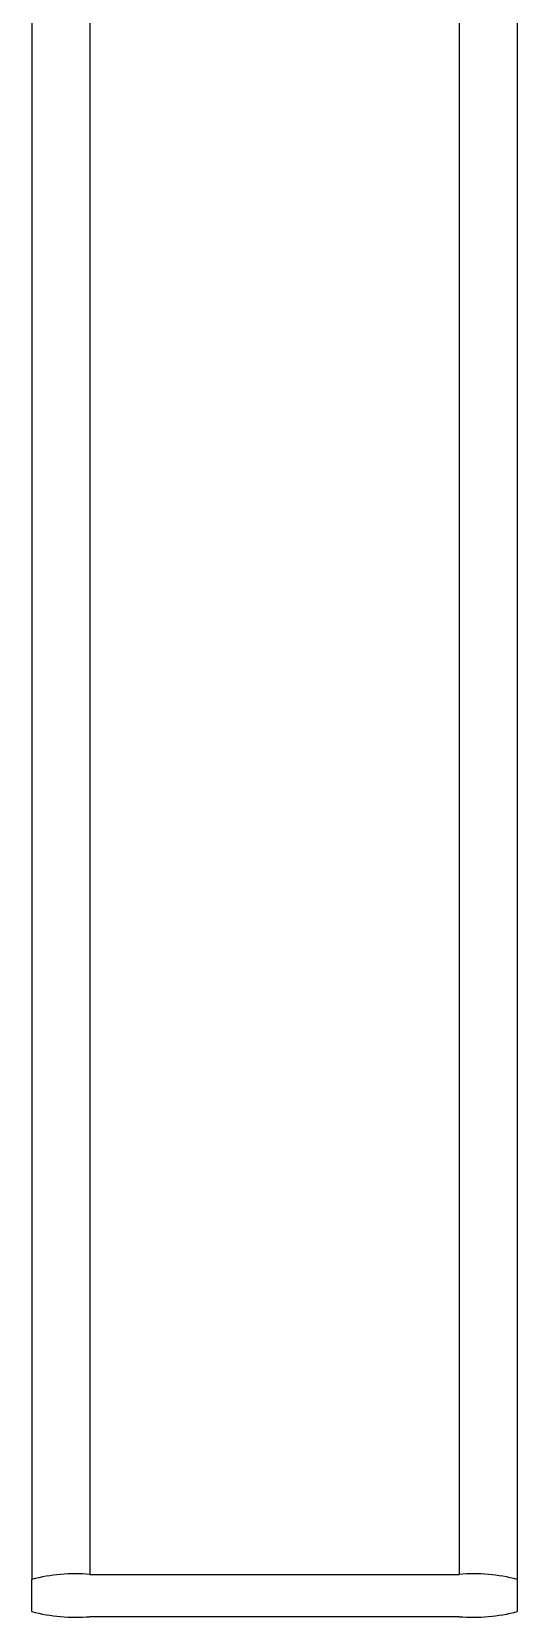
# Model space of a CAD drawing. Header units: millimetres. Extents: x 2 to 418, y 2 to 295.
# Drawn here: x 256.23 to 257.9, y 80.92 to 86.37 of the extents above; entities that cross this region are included whole.
import ezdxf

# ---------------------------------------------------------------- set-up
doc = ezdxf.new("R2010")
doc.units = ezdxf.units.MM

msp = doc.modelspace()

# ---------------------------------------------------------------- linework, layer by layer
at = {"color": 7, "linetype": 'Continuous', "lineweight": 25}
for p, q in [((256.23051, 94.32135), (256.23051, 81.05181)), ((256.43051, 94.33008), (256.43051, 81.06924)), ((257.69718, 94.33008), (257.69718, 81.06924)), ((257.89718, 94.32135), (257.89718, 81.05181)), ((256.23051, 80.94141), (256.23051, 81.05181)), ((256.43051, 81.06924), (257.69718, 81.06924)), ((257.89718, 81.05181), (257.89718, 80.94141)), ((257.69718, 80.92398), (256.43051, 80.92398))]:
    msp.add_line(p, q, dxfattribs=at)
for centre, start, end in [((256.38089, 80.48248), 85.16619, 104.79594), ((257.7468, 80.48248), 75.20406, 94.83381), ((256.38089, 81.51074), 255.20406, 274.83381), ((257.7468, 81.51074), 265.16619, 284.79594)]:
    msp.add_arc(centre, 0.58885, start, end, dxfattribs=at)

doc.saveas('drawing.dxf')
